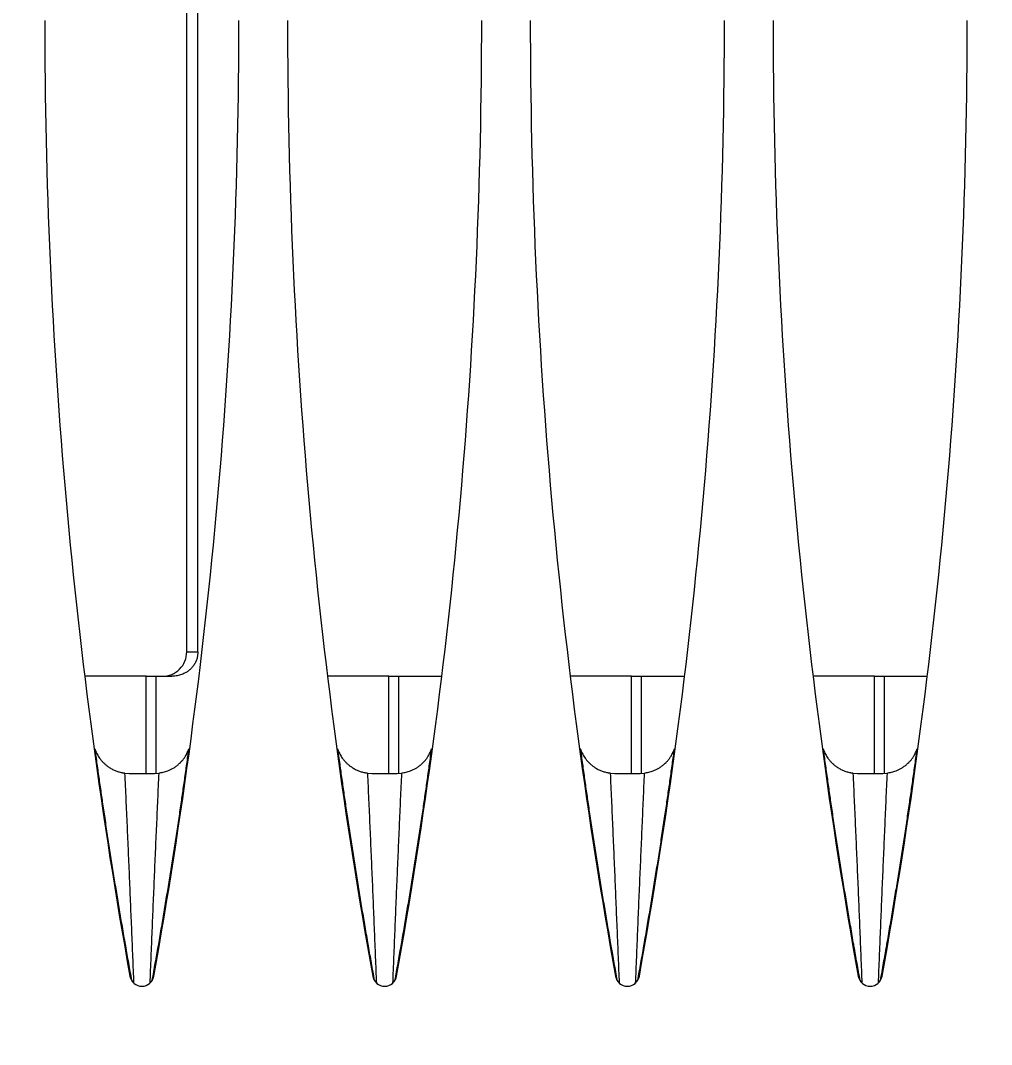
# Model space of a CAD drawing. Header units: metres. Extents: x -101133.8 to -101066.7, y -24899.3 to -24824.7.
# Drawn here: x -101102.41528 to -101102.37528, y -24841.47141 to -24841.42924 of the extents above; entities that cross this region are included whole.
import ezdxf

# ---------------------------------------------------------------- set-up
doc = ezdxf.new("R2010")
doc.units = ezdxf.units.M
doc.header["$LTSCALE"] = 0.2
doc.header["$PDSIZE"] = -5
doc.layers.add('CMT-COTATION DIVERS', color=1, linetype='Continuous')
doc.layers.add('CMT-CVC-MATERIEL', color=30, linetype='Continuous')
doc.styles.get("Standard").update_dxf_attribs({"font": 'arial.ttf'})
doc.dimstyles.get("Standard").update_dxf_attribs({"dimtxt": 0.18, "dimasz": 0.18, "dimexe": 0.18, "dimexo": 0.0625, "dimgap": 0.09, "dimtad": 0, "dimtih": 1, "dimtoh": 1, "dimdec": 4, "dimzin": 0, "dimdsep": 46, "dimtxsty": 'Standard', "dimcen": 0.09, "dimadec": 0, "dimazin": 0, "dimtfac": 1, "dimtdec": 4, "dimtofl": 0, "dimtmove": 0, "dimatfit": 3, "dimfxl": 1, "dimtolj": 1, "dimtzin": 0, "dimarcsym": 0})

# ---------------------------------------------------------------- blocks, each defined once
blk = doc.blocks.new('Cassette 600x600')
at = {"linetype": 'Continuous', "lineweight": 13}
for p, q in [((-20444.73, 182.832), (-20444.73, 185.361)), ((-20455.73, 183.702), (-20455.73, 183.736)), ((-20448.72, 183.7), (-20448.73, 183.527)), ((-20448.73, 182.832), (-20444.73, 182.832)), ((-20444.73, 182.832), (-20444.73, 182.421)), ((-20455.73, 182.274), (-20455.73, 182.308)), ((-20448.73, 182.483), (-20448.72, 182.31)), ((-20448.726, 182.421), (-20444.73, 182.421)), ((-20444.73, 182.421), (-20444.73, 181.768)), ((-20449.23, 181.246), (-20449.23, 181.28)), ((-20443.73, 181.155), (-20443.73, 180.695)), ((-20443.73, 181.155), (-20340.23, 181.155)), ((-20443.73, 180.695), (-20340.23, 180.695)), ((-20444.73, 172.832), (-20444.73, 175.361)), ((-20449.23, 174.73), (-20449.23, 174.764)), ((-20455.73, 173.702), (-20455.73, 173.736)), ((-20448.72, 173.7), (-20448.73, 173.527)), ((-20448.73, 172.832), (-20444.73, 172.832)), ((-20448.73, 172.483), (-20448.72, 172.31)), ((-20444.73, 172.832), (-20444.73, 172.421)), ((-20455.73, 172.274), (-20455.73, 172.308)), ((-20448.726, 172.421), (-20444.73, 172.421)), ((-20444.73, 172.421), (-20444.73, 170.649)), ((-20449.23, 171.246), (-20449.23, 171.28)), ((-20444.73, 162.832), (-20444.73, 165.361)), ((-20449.23, 164.73), (-20449.23, 164.764)), ((-20455.73, 163.702), (-20455.73, 163.736)), ((-20448.72, 163.7), (-20448.73, 163.527)), ((-20448.73, 162.832), (-20444.73, 162.832)), ((-20444.73, 162.832), (-20444.73, 162.421)), ((-20448.73, 162.483), (-20448.72, 162.31)), ((-20448.726, 162.421), (-20444.73, 162.421)), ((-20444.73, 162.421), (-20444.73, 160.649)), ((-20455.73, 162.274), (-20455.73, 162.308)), ((-20444.73, 152.832), (-20444.73, 155.361)), ((-20449.23, 154.73), (-20449.23, 154.764)), ((-20455.73, 153.702), (-20455.73, 153.736)), ((-20448.72, 153.7), (-20448.73, 153.527)), ((-20448.73, 152.832), (-20444.73, 152.832)), ((-20444.73, 152.832), (-20444.73, 152.421)), ((-20455.73, 152.274), (-20455.73, 152.308)), ((-20448.73, 152.483), (-20448.72, 152.31)), ((-20448.726, 152.421), (-20444.73, 152.421)), ((-20444.73, 152.421), (-20444.73, 150.649)), ((-20449.23, 151.246), (-20449.23, 151.28))]:
    blk.add_line(p, q, dxfattribs=at)
for centre, radius, start, end in [((-20417.73, -35.495), 222.5, 90, 100.18749), ((-20456.995, 183.005), 0.5, 100.1875, 259.8125), ((-20417.73, 401.505), 222.5, 259.81251, 270), ((-20417.73, -45.495), 222.5, 90, 100.18749), ((-20456.995, 173.005), 0.5, 100.1875, 259.8125), ((-20417.73, 391.505), 222.5, 259.81251, 270), ((-20417.73, -55.495), 222.5, 90, 100.18749), ((-20456.995, 163.005), 0.5, 100.1875, 259.8125), ((-20417.73, 381.505), 222.5, 259.81251, 270), ((-20417.73, -65.495), 222.5, 90, 100.18749), ((-20456.995, 153.005), 0.5, 100.1875, 259.8125), ((-20417.73, 371.505), 222.5, 259.81251, 270)]:
    blk.add_arc(centre, radius, start, end, dxfattribs=at)
blk.add_ellipse((-20443.73, 182.159), major_axis=(0, 1.004), ratio=0.996195, start_param=1.570796, end_param=3.141593, dxfattribs=at)
for points, knots in [([(-20447.719, 184.945), (-20447.929, 184.916), (-20448.138, 184.887), (-20448.347, 184.857), (-20448.556, 184.828), (-20448.764, 184.799), (-20448.975, 184.769), (-20449.185, 184.739), (-20449.396, 184.709), (-20449.602, 184.679), (-20449.808, 184.65), (-20450.008, 184.621), (-20450.229, 184.588), (-20450.451, 184.555), (-20450.694, 184.519), (-20450.931, 184.483), (-20451.168, 184.447), (-20451.399, 184.412), (-20451.632, 184.376), (-20451.865, 184.34), (-20452.099, 184.303), (-20452.333, 184.266), (-20452.567, 184.229), (-20452.8, 184.192), (-20453.034, 184.154), (-20453.267, 184.117), (-20453.5, 184.079), (-20453.734, 184.04), (-20453.968, 184.002), (-20454.204, 183.963), (-20454.434, 183.924), (-20454.664, 183.886), (-20454.888, 183.848), (-20455.133, 183.806), (-20455.378, 183.764), (-20455.644, 183.718), (-20455.833, 183.685), (-20455.977, 183.66), (-20456.077, 183.642), (-20456.188, 183.622), (-20456.3, 183.602), (-20456.424, 183.581), (-20456.544, 183.559), (-20456.664, 183.538), (-20456.782, 183.517), (-20456.9, 183.496), (-20457.018, 183.475), (-20457.136, 183.453), (-20457.255, 183.432)], [0, 0, 0, 0, 1, 1, 1, 2, 2, 2, 3, 3, 3, 4, 4, 4, 5, 5, 5, 6, 6, 6, 7, 7, 7, 8, 8, 8, 9, 9, 9, 10, 10, 10, 11, 11, 11, 12, 12, 12, 13, 13, 13, 14, 14, 14, 15, 15, 15, 16, 16, 16, 16]), ([(-20447.719, 184.945), (-20447.727, 184.942), (-20447.735, 184.939), (-20447.743, 184.936), (-20447.751, 184.934), (-20447.759, 184.931), (-20447.767, 184.928), (-20447.775, 184.925), (-20447.783, 184.921), (-20447.79, 184.918), (-20447.798, 184.916), (-20447.805, 184.913), (-20447.814, 184.909), (-20447.836, 184.9), (-20447.871, 184.884), (-20447.901, 184.869), (-20447.932, 184.854), (-20447.958, 184.84), (-20447.984, 184.824), (-20448.011, 184.808), (-20448.039, 184.791), (-20448.063, 184.775), (-20448.088, 184.759), (-20448.109, 184.744), (-20448.137, 184.722), (-20448.166, 184.7), (-20448.202, 184.67), (-20448.233, 184.642), (-20448.265, 184.614), (-20448.293, 184.586), (-20448.32, 184.557), (-20448.348, 184.528), (-20448.375, 184.497), (-20448.398, 184.468), (-20448.422, 184.439), (-20448.442, 184.412), (-20448.467, 184.375), (-20448.493, 184.338), (-20448.523, 184.29), (-20448.548, 184.244), (-20448.574, 184.197), (-20448.595, 184.153), (-20448.614, 184.109), (-20448.633, 184.064), (-20448.649, 184.02), (-20448.664, 183.971), (-20448.678, 183.922), (-20448.691, 183.868), (-20448.698, 183.833), (-20448.701, 183.82), (-20448.703, 183.81), (-20448.705, 183.799), (-20448.706, 183.789), (-20448.708, 183.777), (-20448.71, 183.766), (-20448.712, 183.755), (-20448.713, 183.744), (-20448.715, 183.733), (-20448.717, 183.722), (-20448.718, 183.711), (-20448.72, 183.7)], [0, 0, 0, 0, 1, 1, 1, 2, 2, 2, 3, 3, 3, 4, 4, 4, 5, 5, 5, 6, 6, 6, 7, 7, 7, 8, 8, 8, 9, 9, 9, 10, 10, 10, 11, 11, 11, 12, 12, 12, 13, 13, 13, 14, 14, 14, 15, 15, 15, 16, 16, 16, 17, 17, 17, 18, 18, 18, 19, 19, 19, 20, 20, 20, 20]), ([(-20457.374, 183.331), (-20457.014, 183.346), (-20456.653, 183.36), (-20456.293, 183.375), (-20455.933, 183.39), (-20455.573, 183.404), (-20455.212, 183.419), (-20454.852, 183.434), (-20454.492, 183.449), (-20454.132, 183.464), (-20453.771, 183.479), (-20453.411, 183.494), (-20453.05, 183.509), (-20452.69, 183.524), (-20452.329, 183.54), (-20451.968, 183.556), (-20451.607, 183.571), (-20451.246, 183.587), (-20450.885, 183.603), (-20450.525, 183.619), (-20450.164, 183.635), (-20449.803, 183.651), (-20449.442, 183.668), (-20449.081, 183.684), (-20448.72, 183.7)], [0, 0, 0, 0, 1, 1, 1, 2, 2, 2, 3, 3, 3, 4, 4, 4, 5, 5, 5, 6, 6, 6, 7, 7, 7, 8, 8, 8, 8]), ([(-20448.73, 183.527), (-20448.73, 183.507), (-20448.73, 183.487), (-20448.73, 183.466), (-20448.73, 183.446), (-20448.73, 183.425), (-20448.73, 183.404), (-20448.73, 183.383), (-20448.73, 183.363), (-20448.73, 183.341), (-20448.73, 183.32), (-20448.73, 183.299), (-20448.73, 183.277), (-20448.73, 183.255), (-20448.73, 183.233), (-20448.73, 183.211), (-20448.73, 183.189), (-20448.73, 183.166), (-20448.73, 183.143), (-20448.73, 183.121), (-20448.73, 183.098), (-20448.73, 183.075), (-20448.73, 183.052), (-20448.73, 183.029), (-20448.73, 183.006), (-20448.73, 182.983), (-20448.73, 182.96), (-20448.73, 182.937), (-20448.73, 182.914), (-20448.73, 182.891), (-20448.73, 182.868), (-20448.73, 182.845), (-20448.73, 182.823), (-20448.73, 182.8), (-20448.73, 182.778), (-20448.73, 182.756), (-20448.73, 182.734), (-20448.73, 182.712), (-20448.73, 182.691), (-20448.73, 182.67), (-20448.73, 182.648), (-20448.73, 182.627), (-20448.73, 182.607), (-20448.73, 182.586), (-20448.73, 182.565), (-20448.73, 182.544), (-20448.73, 182.524), (-20448.73, 182.503), (-20448.73, 182.483)], [0, 0, 0, 0, 1, 1, 1, 2, 2, 2, 3, 3, 3, 4, 4, 4, 5, 5, 5, 6, 6, 6, 7, 7, 7, 8, 8, 8, 9, 9, 9, 10, 10, 10, 11, 11, 11, 12, 12, 12, 13, 13, 13, 14, 14, 14, 15, 15, 15, 16, 16, 16, 16]), ([(-20448.72, 182.31), (-20449.081, 182.327), (-20449.442, 182.343), (-20449.803, 182.359), (-20450.164, 182.375), (-20450.525, 182.391), (-20450.885, 182.407), (-20451.246, 182.423), (-20451.607, 182.439), (-20451.968, 182.454), (-20452.329, 182.47), (-20452.69, 182.486), (-20453.05, 182.501), (-20453.411, 182.516), (-20453.771, 182.532), (-20454.132, 182.547), (-20454.492, 182.562), (-20454.852, 182.576), (-20455.212, 182.591), (-20455.573, 182.606), (-20455.933, 182.621), (-20456.293, 182.635), (-20456.653, 182.65), (-20457.014, 182.664), (-20457.374, 182.679)], [0, 0, 0, 0, 1, 1, 1, 2, 2, 2, 3, 3, 3, 4, 4, 4, 5, 5, 5, 6, 6, 6, 7, 7, 7, 8, 8, 8, 8]), ([(-20457.255, 182.578), (-20457.136, 182.557), (-20457.018, 182.536), (-20456.9, 182.515), (-20456.782, 182.493), (-20456.664, 182.473), (-20456.544, 182.451), (-20456.424, 182.43), (-20456.3, 182.408), (-20456.188, 182.388), (-20456.077, 182.368), (-20455.977, 182.351), (-20455.833, 182.325), (-20455.644, 182.292), (-20455.378, 182.246), (-20455.133, 182.204), (-20454.889, 182.163), (-20454.664, 182.125), (-20454.434, 182.086), (-20454.204, 182.048), (-20453.968, 182.008), (-20453.734, 181.97), (-20453.5, 181.931), (-20453.267, 181.894), (-20453.034, 181.856), (-20452.8, 181.818), (-20452.567, 181.781), (-20452.333, 181.744), (-20452.099, 181.707), (-20451.865, 181.67), (-20451.632, 181.634), (-20451.399, 181.598), (-20451.168, 181.563), (-20450.931, 181.527), (-20450.694, 181.491), (-20450.451, 181.455), (-20450.229, 181.422), (-20450.008, 181.39), (-20449.808, 181.361), (-20449.602, 181.331), (-20449.396, 181.301), (-20449.185, 181.271), (-20448.975, 181.241), (-20448.764, 181.212), (-20448.556, 181.182), (-20448.347, 181.153), (-20448.138, 181.124), (-20447.929, 181.094), (-20447.719, 181.065)], [0, 0, 0, 0, 1, 1, 1, 2, 2, 2, 3, 3, 3, 4, 4, 4, 5, 5, 5, 6, 6, 6, 7, 7, 7, 8, 8, 8, 9, 9, 9, 10, 10, 10, 11, 11, 11, 12, 12, 12, 13, 13, 13, 14, 14, 14, 15, 15, 15, 16, 16, 16, 16]), ([(-20448.72, 182.31), (-20448.714, 182.279), (-20448.708, 182.248), (-20448.702, 182.217), (-20448.696, 182.186), (-20448.689, 182.155), (-20448.682, 182.124), (-20448.675, 182.093), (-20448.666, 182.061), (-20448.658, 182.031), (-20448.649, 182.001), (-20448.641, 181.974), (-20448.628, 181.939), (-20448.615, 181.904), (-20448.597, 181.862), (-20448.578, 181.823), (-20448.559, 181.783), (-20448.538, 181.746), (-20448.516, 181.709), (-20448.493, 181.672), (-20448.469, 181.635), (-20448.441, 181.598), (-20448.413, 181.56), (-20448.381, 181.521), (-20448.354, 181.49), (-20448.327, 181.459), (-20448.306, 181.437), (-20448.282, 181.412), (-20448.257, 181.388), (-20448.23, 181.363), (-20448.202, 181.339), (-20448.175, 181.315), (-20448.147, 181.293), (-20448.116, 181.27), (-20448.084, 181.248), (-20448.049, 181.225), (-20448.021, 181.208), (-20447.993, 181.192), (-20447.972, 181.181), (-20447.949, 181.169), (-20447.926, 181.157), (-20447.9, 181.145), (-20447.874, 181.133), (-20447.849, 181.121), (-20447.823, 181.11), (-20447.797, 181.098), (-20447.772, 181.087), (-20447.745, 181.076), (-20447.719, 181.065)], [0, 0, 0, 0, 1, 1, 1, 2, 2, 2, 3, 3, 3, 4, 4, 4, 5, 5, 5, 6, 6, 6, 7, 7, 7, 8, 8, 8, 9, 9, 9, 10, 10, 10, 11, 11, 11, 12, 12, 12, 13, 13, 13, 14, 14, 14, 15, 15, 15, 16, 16, 16, 16]), ([(-20443.73, 180.695), (-20443.755, 180.698), (-20443.78, 180.7), (-20443.805, 180.703), (-20443.83, 180.705), (-20443.855, 180.708), (-20443.88, 180.712), (-20443.905, 180.715), (-20443.929, 180.719), (-20443.953, 180.724), (-20443.978, 180.729), (-20444.002, 180.735), (-20444.025, 180.742), (-20444.049, 180.749), (-20444.072, 180.757), (-20444.095, 180.767), (-20444.118, 180.776), (-20444.14, 180.786), (-20444.162, 180.797), (-20444.184, 180.808), (-20444.206, 180.82), (-20444.226, 180.833), (-20444.247, 180.846), (-20444.267, 180.859), (-20444.287, 180.873), (-20444.307, 180.887), (-20444.327, 180.902), (-20444.345, 180.918), (-20444.364, 180.933), (-20444.382, 180.949), (-20444.399, 180.966), (-20444.417, 180.982), (-20444.433, 180.999), (-20444.449, 181.016), (-20444.465, 181.033), (-20444.479, 181.05), (-20444.494, 181.069), (-20444.509, 181.088), (-20444.524, 181.108), (-20444.538, 181.129), (-20444.552, 181.149), (-20444.565, 181.169), (-20444.577, 181.19), (-20444.589, 181.211), (-20444.601, 181.233), (-20444.611, 181.252), (-20444.621, 181.272), (-20444.629, 181.289), (-20444.64, 181.315), (-20444.651, 181.342), (-20444.665, 181.378), (-20444.676, 181.411), (-20444.686, 181.444), (-20444.694, 181.475), (-20444.701, 181.505), (-20444.708, 181.535), (-20444.714, 181.565), (-20444.718, 181.597), (-20444.723, 181.629), (-20444.726, 181.663), (-20444.727, 181.685), (-20444.728, 181.693), (-20444.728, 181.699), (-20444.728, 181.706), (-20444.728, 181.713), (-20444.729, 181.72), (-20444.729, 181.727), (-20444.729, 181.734), (-20444.729, 181.741), (-20444.729, 181.747), (-20444.73, 181.754), (-20444.73, 181.761), (-20444.73, 181.768)], [0, 0, 0, 0, 1, 1, 1, 2, 2, 2, 3, 3, 3, 4, 4, 4, 5, 5, 5, 6, 6, 6, 7, 7, 7, 8, 8, 8, 9, 9, 9, 10, 10, 10, 11, 11, 11, 12, 12, 12, 13, 13, 13, 14, 14, 14, 15, 15, 15, 16, 16, 16, 17, 17, 17, 18, 18, 18, 19, 19, 19, 20, 20, 20, 21, 21, 21, 22, 22, 22, 23, 23, 23, 24, 24, 24, 24]), ([(-20447.719, 174.945), (-20447.929, 174.916), (-20448.138, 174.887), (-20448.347, 174.857), (-20448.556, 174.828), (-20448.764, 174.799), (-20448.975, 174.769), (-20449.185, 174.739), (-20449.396, 174.709), (-20449.602, 174.679), (-20449.808, 174.65), (-20450.008, 174.621), (-20450.229, 174.588), (-20450.451, 174.555), (-20450.694, 174.519), (-20450.931, 174.483), (-20451.168, 174.447), (-20451.399, 174.412), (-20451.632, 174.376), (-20451.865, 174.34), (-20452.099, 174.303), (-20452.333, 174.266), (-20452.567, 174.229), (-20452.8, 174.192), (-20453.034, 174.154), (-20453.267, 174.117), (-20453.5, 174.079), (-20453.734, 174.04), (-20453.968, 174.002), (-20454.204, 173.963), (-20454.434, 173.924), (-20454.664, 173.886), (-20454.888, 173.848), (-20455.133, 173.806), (-20455.378, 173.764), (-20455.644, 173.718), (-20455.833, 173.685), (-20455.977, 173.66), (-20456.077, 173.642), (-20456.188, 173.622), (-20456.3, 173.602), (-20456.424, 173.581), (-20456.544, 173.559), (-20456.664, 173.538), (-20456.782, 173.517), (-20456.9, 173.496), (-20457.018, 173.475), (-20457.136, 173.453), (-20457.255, 173.432)], [0, 0, 0, 0, 1, 1, 1, 2, 2, 2, 3, 3, 3, 4, 4, 4, 5, 5, 5, 6, 6, 6, 7, 7, 7, 8, 8, 8, 9, 9, 9, 10, 10, 10, 11, 11, 11, 12, 12, 12, 13, 13, 13, 14, 14, 14, 15, 15, 15, 16, 16, 16, 16]), ([(-20447.719, 174.945), (-20447.727, 174.942), (-20447.735, 174.939), (-20447.743, 174.936), (-20447.751, 174.934), (-20447.759, 174.931), (-20447.767, 174.928), (-20447.775, 174.925), (-20447.783, 174.921), (-20447.79, 174.918), (-20447.798, 174.916), (-20447.805, 174.913), (-20447.814, 174.909), (-20447.836, 174.9), (-20447.871, 174.884), (-20447.901, 174.869), (-20447.932, 174.854), (-20447.958, 174.84), (-20447.984, 174.824), (-20448.011, 174.808), (-20448.039, 174.791), (-20448.063, 174.775), (-20448.088, 174.759), (-20448.109, 174.744), (-20448.137, 174.722), (-20448.166, 174.7), (-20448.202, 174.67), (-20448.233, 174.642), (-20448.265, 174.614), (-20448.293, 174.586), (-20448.32, 174.557), (-20448.348, 174.528), (-20448.375, 174.497), (-20448.398, 174.468), (-20448.422, 174.439), (-20448.442, 174.412), (-20448.467, 174.375), (-20448.493, 174.338), (-20448.523, 174.29), (-20448.548, 174.244), (-20448.574, 174.197), (-20448.595, 174.153), (-20448.614, 174.109), (-20448.633, 174.064), (-20448.649, 174.02), (-20448.664, 173.971), (-20448.678, 173.922), (-20448.691, 173.868), (-20448.698, 173.833), (-20448.701, 173.82), (-20448.703, 173.81), (-20448.705, 173.799), (-20448.706, 173.789), (-20448.708, 173.777), (-20448.71, 173.766), (-20448.712, 173.755), (-20448.713, 173.744), (-20448.715, 173.733), (-20448.717, 173.722), (-20448.718, 173.711), (-20448.72, 173.7)], [0, 0, 0, 0, 1, 1, 1, 2, 2, 2, 3, 3, 3, 4, 4, 4, 5, 5, 5, 6, 6, 6, 7, 7, 7, 8, 8, 8, 9, 9, 9, 10, 10, 10, 11, 11, 11, 12, 12, 12, 13, 13, 13, 14, 14, 14, 15, 15, 15, 16, 16, 16, 17, 17, 17, 18, 18, 18, 19, 19, 19, 20, 20, 20, 20]), ([(-20457.374, 173.331), (-20457.014, 173.346), (-20456.653, 173.36), (-20456.293, 173.375), (-20455.933, 173.39), (-20455.573, 173.404), (-20455.212, 173.419), (-20454.852, 173.434), (-20454.492, 173.449), (-20454.132, 173.464), (-20453.771, 173.479), (-20453.411, 173.494), (-20453.05, 173.509), (-20452.69, 173.524), (-20452.329, 173.54), (-20451.968, 173.556), (-20451.607, 173.571), (-20451.246, 173.587), (-20450.885, 173.603), (-20450.525, 173.619), (-20450.164, 173.635), (-20449.803, 173.651), (-20449.442, 173.668), (-20449.081, 173.684), (-20448.72, 173.7)], [0, 0, 0, 0, 1, 1, 1, 2, 2, 2, 3, 3, 3, 4, 4, 4, 5, 5, 5, 6, 6, 6, 7, 7, 7, 8, 8, 8, 8]), ([(-20448.73, 173.527), (-20448.73, 173.507), (-20448.73, 173.487), (-20448.73, 173.466), (-20448.73, 173.446), (-20448.73, 173.425), (-20448.73, 173.404), (-20448.73, 173.383), (-20448.73, 173.363), (-20448.73, 173.341), (-20448.73, 173.32), (-20448.73, 173.299), (-20448.73, 173.277), (-20448.73, 173.255), (-20448.73, 173.233), (-20448.73, 173.211), (-20448.73, 173.189), (-20448.73, 173.166), (-20448.73, 173.143), (-20448.73, 173.121), (-20448.73, 173.098), (-20448.73, 173.075), (-20448.73, 173.052), (-20448.73, 173.029), (-20448.73, 173.006), (-20448.73, 172.983), (-20448.73, 172.96), (-20448.73, 172.937), (-20448.73, 172.914), (-20448.73, 172.891), (-20448.73, 172.868), (-20448.73, 172.845), (-20448.73, 172.823), (-20448.73, 172.8), (-20448.73, 172.778), (-20448.73, 172.756), (-20448.73, 172.734), (-20448.73, 172.712), (-20448.73, 172.691), (-20448.73, 172.67), (-20448.73, 172.648), (-20448.73, 172.627), (-20448.73, 172.607), (-20448.73, 172.586), (-20448.73, 172.565), (-20448.73, 172.544), (-20448.73, 172.524), (-20448.73, 172.503), (-20448.73, 172.483)], [0, 0, 0, 0, 1, 1, 1, 2, 2, 2, 3, 3, 3, 4, 4, 4, 5, 5, 5, 6, 6, 6, 7, 7, 7, 8, 8, 8, 9, 9, 9, 10, 10, 10, 11, 11, 11, 12, 12, 12, 13, 13, 13, 14, 14, 14, 15, 15, 15, 16, 16, 16, 16]), ([(-20448.72, 172.31), (-20449.081, 172.327), (-20449.442, 172.343), (-20449.803, 172.359), (-20450.164, 172.375), (-20450.525, 172.391), (-20450.885, 172.407), (-20451.246, 172.423), (-20451.607, 172.439), (-20451.968, 172.454), (-20452.329, 172.47), (-20452.69, 172.486), (-20453.05, 172.501), (-20453.411, 172.516), (-20453.771, 172.532), (-20454.132, 172.547), (-20454.492, 172.562), (-20454.852, 172.576), (-20455.212, 172.591), (-20455.573, 172.606), (-20455.933, 172.621), (-20456.293, 172.635), (-20456.653, 172.65), (-20457.014, 172.664), (-20457.374, 172.679)], [0, 0, 0, 0, 1, 1, 1, 2, 2, 2, 3, 3, 3, 4, 4, 4, 5, 5, 5, 6, 6, 6, 7, 7, 7, 8, 8, 8, 8]), ([(-20457.255, 172.578), (-20457.136, 172.557), (-20457.018, 172.536), (-20456.9, 172.515), (-20456.782, 172.493), (-20456.664, 172.473), (-20456.544, 172.451), (-20456.424, 172.43), (-20456.3, 172.408), (-20456.188, 172.388), (-20456.077, 172.368), (-20455.977, 172.351), (-20455.833, 172.325), (-20455.644, 172.292), (-20455.378, 172.246), (-20455.133, 172.204), (-20454.889, 172.163), (-20454.664, 172.125), (-20454.434, 172.086), (-20454.204, 172.048), (-20453.968, 172.008), (-20453.734, 171.97), (-20453.5, 171.931), (-20453.267, 171.894), (-20453.034, 171.856), (-20452.8, 171.818), (-20452.567, 171.781), (-20452.333, 171.744), (-20452.099, 171.707), (-20451.865, 171.67), (-20451.632, 171.634), (-20451.399, 171.598), (-20451.168, 171.563), (-20450.931, 171.527), (-20450.694, 171.491), (-20450.451, 171.455), (-20450.229, 171.422), (-20450.008, 171.39), (-20449.808, 171.361), (-20449.602, 171.331), (-20449.396, 171.301), (-20449.185, 171.271), (-20448.975, 171.241), (-20448.764, 171.212), (-20448.556, 171.182), (-20448.347, 171.153), (-20448.138, 171.124), (-20447.929, 171.094), (-20447.719, 171.065)], [0, 0, 0, 0, 1, 1, 1, 2, 2, 2, 3, 3, 3, 4, 4, 4, 5, 5, 5, 6, 6, 6, 7, 7, 7, 8, 8, 8, 9, 9, 9, 10, 10, 10, 11, 11, 11, 12, 12, 12, 13, 13, 13, 14, 14, 14, 15, 15, 15, 16, 16, 16, 16]), ([(-20448.72, 172.31), (-20448.714, 172.279), (-20448.708, 172.248), (-20448.702, 172.217), (-20448.696, 172.186), (-20448.689, 172.155), (-20448.682, 172.124), (-20448.675, 172.092), (-20448.666, 172.061), (-20448.658, 172.031), (-20448.649, 172.001), (-20448.641, 171.974), (-20448.628, 171.939), (-20448.615, 171.904), (-20448.597, 171.862), (-20448.578, 171.823), (-20448.559, 171.783), (-20448.538, 171.746), (-20448.516, 171.709), (-20448.493, 171.672), (-20448.469, 171.635), (-20448.441, 171.598), (-20448.413, 171.56), (-20448.381, 171.521), (-20448.354, 171.49), (-20448.327, 171.459), (-20448.306, 171.437), (-20448.282, 171.412), (-20448.257, 171.388), (-20448.23, 171.363), (-20448.202, 171.339), (-20448.175, 171.315), (-20448.147, 171.293), (-20448.116, 171.27), (-20448.084, 171.248), (-20448.049, 171.225), (-20448.021, 171.208), (-20447.993, 171.192), (-20447.972, 171.181), (-20447.949, 171.169), (-20447.926, 171.157), (-20447.9, 171.145), (-20447.874, 171.133), (-20447.849, 171.121), (-20447.823, 171.11), (-20447.797, 171.098), (-20447.772, 171.087), (-20447.745, 171.076), (-20447.719, 171.065)], [0, 0, 0, 0, 1, 1, 1, 2, 2, 2, 3, 3, 3, 4, 4, 4, 5, 5, 5, 6, 6, 6, 7, 7, 7, 8, 8, 8, 9, 9, 9, 10, 10, 10, 11, 11, 11, 12, 12, 12, 13, 13, 13, 14, 14, 14, 15, 15, 15, 16, 16, 16, 16]), ([(-20447.719, 164.945), (-20447.929, 164.916), (-20448.138, 164.887), (-20448.347, 164.857), (-20448.556, 164.828), (-20448.764, 164.799), (-20448.975, 164.769), (-20449.185, 164.739), (-20449.396, 164.709), (-20449.602, 164.679), (-20449.808, 164.65), (-20450.008, 164.621), (-20450.229, 164.588), (-20450.451, 164.555), (-20450.694, 164.519), (-20450.931, 164.483), (-20451.168, 164.447), (-20451.399, 164.412), (-20451.632, 164.376), (-20451.865, 164.34), (-20452.099, 164.303), (-20452.333, 164.266), (-20452.567, 164.229), (-20452.8, 164.192), (-20453.034, 164.154), (-20453.267, 164.117), (-20453.5, 164.079), (-20453.734, 164.04), (-20453.968, 164.002), (-20454.204, 163.963), (-20454.434, 163.924), (-20454.664, 163.886), (-20454.888, 163.848), (-20455.133, 163.806), (-20455.378, 163.764), (-20455.644, 163.718), (-20455.833, 163.685), (-20455.977, 163.66), (-20456.077, 163.642), (-20456.188, 163.622), (-20456.3, 163.602), (-20456.424, 163.581), (-20456.544, 163.559), (-20456.664, 163.538), (-20456.782, 163.517), (-20456.9, 163.496), (-20457.018, 163.475), (-20457.136, 163.453), (-20457.255, 163.432)], [0, 0, 0, 0, 1, 1, 1, 2, 2, 2, 3, 3, 3, 4, 4, 4, 5, 5, 5, 6, 6, 6, 7, 7, 7, 8, 8, 8, 9, 9, 9, 10, 10, 10, 11, 11, 11, 12, 12, 12, 13, 13, 13, 14, 14, 14, 15, 15, 15, 16, 16, 16, 16]), ([(-20447.719, 164.945), (-20447.727, 164.942), (-20447.735, 164.939), (-20447.743, 164.936), (-20447.751, 164.934), (-20447.759, 164.931), (-20447.767, 164.928), (-20447.775, 164.925), (-20447.783, 164.921), (-20447.79, 164.918), (-20447.798, 164.916), (-20447.805, 164.913), (-20447.814, 164.909), (-20447.836, 164.9), (-20447.871, 164.884), (-20447.901, 164.869), (-20447.932, 164.854), (-20447.958, 164.84), (-20447.984, 164.824), (-20448.011, 164.808), (-20448.039, 164.791), (-20448.063, 164.775), (-20448.088, 164.759), (-20448.109, 164.744), (-20448.137, 164.722), (-20448.166, 164.7), (-20448.202, 164.67), (-20448.233, 164.642), (-20448.265, 164.614), (-20448.293, 164.586), (-20448.32, 164.557), (-20448.348, 164.528), (-20448.375, 164.497), (-20448.398, 164.468), (-20448.422, 164.439), (-20448.442, 164.412), (-20448.467, 164.375), (-20448.493, 164.338), (-20448.523, 164.29), (-20448.548, 164.244), (-20448.574, 164.197), (-20448.595, 164.153), (-20448.614, 164.109), (-20448.633, 164.064), (-20448.649, 164.02), (-20448.664, 163.971), (-20448.678, 163.922), (-20448.691, 163.868), (-20448.698, 163.833), (-20448.701, 163.82), (-20448.703, 163.81), (-20448.705, 163.799), (-20448.706, 163.789), (-20448.708, 163.777), (-20448.71, 163.766), (-20448.712, 163.755), (-20448.713, 163.744), (-20448.715, 163.733), (-20448.717, 163.722), (-20448.718, 163.711), (-20448.72, 163.7)], [0, 0, 0, 0, 1, 1, 1, 2, 2, 2, 3, 3, 3, 4, 4, 4, 5, 5, 5, 6, 6, 6, 7, 7, 7, 8, 8, 8, 9, 9, 9, 10, 10, 10, 11, 11, 11, 12, 12, 12, 13, 13, 13, 14, 14, 14, 15, 15, 15, 16, 16, 16, 17, 17, 17, 18, 18, 18, 19, 19, 19, 20, 20, 20, 20]), ([(-20457.374, 163.331), (-20457.014, 163.346), (-20456.653, 163.36), (-20456.293, 163.375), (-20455.933, 163.39), (-20455.573, 163.404), (-20455.212, 163.419), (-20454.852, 163.434), (-20454.492, 163.449), (-20454.132, 163.464), (-20453.771, 163.479), (-20453.411, 163.494), (-20453.05, 163.509), (-20452.69, 163.524), (-20452.329, 163.54), (-20451.968, 163.556), (-20451.607, 163.571), (-20451.246, 163.587), (-20450.885, 163.603), (-20450.525, 163.619), (-20450.164, 163.635), (-20449.803, 163.651), (-20449.442, 163.668), (-20449.081, 163.684), (-20448.72, 163.7)], [0, 0, 0, 0, 1, 1, 1, 2, 2, 2, 3, 3, 3, 4, 4, 4, 5, 5, 5, 6, 6, 6, 7, 7, 7, 8, 8, 8, 8]), ([(-20448.73, 163.527), (-20448.73, 163.507), (-20448.73, 163.487), (-20448.73, 163.466), (-20448.73, 163.446), (-20448.73, 163.425), (-20448.73, 163.404), (-20448.73, 163.383), (-20448.73, 163.363), (-20448.73, 163.341), (-20448.73, 163.32), (-20448.73, 163.299), (-20448.73, 163.277), (-20448.73, 163.255), (-20448.73, 163.233), (-20448.73, 163.211), (-20448.73, 163.189), (-20448.73, 163.166), (-20448.73, 163.143), (-20448.73, 163.121), (-20448.73, 163.098), (-20448.73, 163.075), (-20448.73, 163.052), (-20448.73, 163.029), (-20448.73, 163.006), (-20448.73, 162.983), (-20448.73, 162.96), (-20448.73, 162.937), (-20448.73, 162.914), (-20448.73, 162.891), (-20448.73, 162.868), (-20448.73, 162.845), (-20448.73, 162.823), (-20448.73, 162.8), (-20448.73, 162.778), (-20448.73, 162.756), (-20448.73, 162.734), (-20448.73, 162.712), (-20448.73, 162.691), (-20448.73, 162.67), (-20448.73, 162.648), (-20448.73, 162.627), (-20448.73, 162.607), (-20448.73, 162.586), (-20448.73, 162.565), (-20448.73, 162.544), (-20448.73, 162.524), (-20448.73, 162.503), (-20448.73, 162.483)], [0, 0, 0, 0, 1, 1, 1, 2, 2, 2, 3, 3, 3, 4, 4, 4, 5, 5, 5, 6, 6, 6, 7, 7, 7, 8, 8, 8, 9, 9, 9, 10, 10, 10, 11, 11, 11, 12, 12, 12, 13, 13, 13, 14, 14, 14, 15, 15, 15, 16, 16, 16, 16]), ([(-20448.72, 162.31), (-20449.081, 162.327), (-20449.442, 162.343), (-20449.803, 162.359), (-20450.164, 162.375), (-20450.525, 162.391), (-20450.885, 162.407), (-20451.246, 162.423), (-20451.607, 162.439), (-20451.968, 162.454), (-20452.329, 162.47), (-20452.69, 162.486), (-20453.05, 162.501), (-20453.411, 162.516), (-20453.771, 162.532), (-20454.132, 162.547), (-20454.492, 162.562), (-20454.852, 162.577), (-20455.212, 162.591), (-20455.573, 162.606), (-20455.933, 162.621), (-20456.293, 162.635), (-20456.653, 162.65), (-20457.014, 162.664), (-20457.374, 162.679)], [0, 0, 0, 0, 1, 1, 1, 2, 2, 2, 3, 3, 3, 4, 4, 4, 5, 5, 5, 6, 6, 6, 7, 7, 7, 8, 8, 8, 8]), ([(-20457.255, 162.578), (-20457.136, 162.557), (-20457.018, 162.536), (-20456.9, 162.515), (-20456.782, 162.493), (-20456.664, 162.473), (-20456.544, 162.451), (-20456.424, 162.43), (-20456.3, 162.408), (-20456.188, 162.388), (-20456.077, 162.368), (-20455.977, 162.351), (-20455.833, 162.325), (-20455.644, 162.292), (-20455.378, 162.246), (-20455.133, 162.204), (-20454.889, 162.163), (-20454.664, 162.125), (-20454.434, 162.086), (-20454.204, 162.048), (-20453.968, 162.008), (-20453.734, 161.97), (-20453.5, 161.931), (-20453.267, 161.894), (-20453.034, 161.856), (-20452.8, 161.818), (-20452.567, 161.781), (-20452.333, 161.744), (-20452.099, 161.707), (-20451.865, 161.67), (-20451.632, 161.634), (-20451.399, 161.598), (-20451.168, 161.563), (-20450.931, 161.527), (-20450.694, 161.491), (-20450.451, 161.455), (-20450.229, 161.422), (-20450.008, 161.39), (-20449.808, 161.361), (-20449.602, 161.331), (-20449.396, 161.301), (-20449.185, 161.271), (-20448.975, 161.241), (-20448.764, 161.212), (-20448.556, 161.182), (-20448.347, 161.153), (-20448.138, 161.124), (-20447.929, 161.094), (-20447.719, 161.065)], [0, 0, 0, 0, 1, 1, 1, 2, 2, 2, 3, 3, 3, 4, 4, 4, 5, 5, 5, 6, 6, 6, 7, 7, 7, 8, 8, 8, 9, 9, 9, 10, 10, 10, 11, 11, 11, 12, 12, 12, 13, 13, 13, 14, 14, 14, 15, 15, 15, 16, 16, 16, 16]), ([(-20448.72, 162.31), (-20448.714, 162.279), (-20448.708, 162.248), (-20448.702, 162.217), (-20448.696, 162.186), (-20448.689, 162.155), (-20448.682, 162.124), (-20448.675, 162.093), (-20448.666, 162.061), (-20448.658, 162.031), (-20448.649, 162.001), (-20448.641, 161.974), (-20448.628, 161.939), (-20448.615, 161.904), (-20448.597, 161.862), (-20448.578, 161.823), (-20448.559, 161.783), (-20448.538, 161.746), (-20448.516, 161.709), (-20448.493, 161.672), (-20448.469, 161.635), (-20448.441, 161.598), (-20448.413, 161.56), (-20448.381, 161.521), (-20448.354, 161.49), (-20448.327, 161.459), (-20448.306, 161.437), (-20448.282, 161.412), (-20448.257, 161.388), (-20448.23, 161.363), (-20448.202, 161.339), (-20448.175, 161.315), (-20448.147, 161.293), (-20448.116, 161.27), (-20448.084, 161.248), (-20448.049, 161.225), (-20448.021, 161.208), (-20447.993, 161.192), (-20447.972, 161.181), (-20447.949, 161.169), (-20447.926, 161.157), (-20447.9, 161.145), (-20447.874, 161.133), (-20447.849, 161.121), (-20447.823, 161.11), (-20447.797, 161.098), (-20447.772, 161.087), (-20447.745, 161.076), (-20447.719, 161.065)], [0, 0, 0, 0, 1, 1, 1, 2, 2, 2, 3, 3, 3, 4, 4, 4, 5, 5, 5, 6, 6, 6, 7, 7, 7, 8, 8, 8, 9, 9, 9, 10, 10, 10, 11, 11, 11, 12, 12, 12, 13, 13, 13, 14, 14, 14, 15, 15, 15, 16, 16, 16, 16]), ([(-20447.719, 154.945), (-20447.929, 154.916), (-20448.138, 154.887), (-20448.347, 154.857), (-20448.556, 154.828), (-20448.764, 154.799), (-20448.975, 154.769), (-20449.185, 154.739), (-20449.396, 154.709), (-20449.602, 154.679), (-20449.808, 154.65), (-20450.008, 154.621), (-20450.229, 154.588), (-20450.451, 154.555), (-20450.694, 154.519), (-20450.931, 154.483), (-20451.168, 154.447), (-20451.399, 154.412), (-20451.632, 154.376), (-20451.865, 154.34), (-20452.099, 154.303), (-20452.333, 154.266), (-20452.567, 154.229), (-20452.8, 154.192), (-20453.034, 154.154), (-20453.267, 154.117), (-20453.5, 154.079), (-20453.734, 154.04), (-20453.968, 154.002), (-20454.204, 153.963), (-20454.434, 153.924), (-20454.664, 153.886), (-20454.888, 153.848), (-20455.133, 153.806), (-20455.378, 153.764), (-20455.644, 153.718), (-20455.833, 153.685), (-20455.977, 153.66), (-20456.077, 153.642), (-20456.188, 153.622), (-20456.3, 153.602), (-20456.424, 153.581), (-20456.544, 153.559), (-20456.664, 153.538), (-20456.782, 153.517), (-20456.9, 153.496), (-20457.018, 153.475), (-20457.136, 153.453), (-20457.255, 153.432)], [0, 0, 0, 0, 1, 1, 1, 2, 2, 2, 3, 3, 3, 4, 4, 4, 5, 5, 5, 6, 6, 6, 7, 7, 7, 8, 8, 8, 9, 9, 9, 10, 10, 10, 11, 11, 11, 12, 12, 12, 13, 13, 13, 14, 14, 14, 15, 15, 15, 16, 16, 16, 16]), ([(-20447.719, 154.945), (-20447.727, 154.942), (-20447.735, 154.939), (-20447.743, 154.936), (-20447.751, 154.934), (-20447.759, 154.931), (-20447.767, 154.928), (-20447.775, 154.925), (-20447.783, 154.921), (-20447.79, 154.918), (-20447.798, 154.916), (-20447.805, 154.913), (-20447.814, 154.909), (-20447.836, 154.9), (-20447.871, 154.884), (-20447.901, 154.869), (-20447.932, 154.854), (-20447.958, 154.84), (-20447.984, 154.824), (-20448.011, 154.808), (-20448.039, 154.791), (-20448.063, 154.775), (-20448.088, 154.759), (-20448.109, 154.744), (-20448.137, 154.722), (-20448.166, 154.7), (-20448.202, 154.67), (-20448.233, 154.642), (-20448.265, 154.614), (-20448.293, 154.586), (-20448.32, 154.557), (-20448.348, 154.528), (-20448.375, 154.497), (-20448.398, 154.468), (-20448.422, 154.439), (-20448.442, 154.412), (-20448.467, 154.375), (-20448.493, 154.338), (-20448.523, 154.29), (-20448.548, 154.244), (-20448.574, 154.197), (-20448.595, 154.153), (-20448.614, 154.109), (-20448.633, 154.064), (-20448.649, 154.02), (-20448.664, 153.971), (-20448.678, 153.922), (-20448.691, 153.868), (-20448.698, 153.833), (-20448.701, 153.82), (-20448.703, 153.81), (-20448.705, 153.799), (-20448.706, 153.789), (-20448.708, 153.777), (-20448.71, 153.766), (-20448.712, 153.755), (-20448.713, 153.744), (-20448.715, 153.733), (-20448.717, 153.722), (-20448.718, 153.711), (-20448.72, 153.7)], [0, 0, 0, 0, 1, 1, 1, 2, 2, 2, 3, 3, 3, 4, 4, 4, 5, 5, 5, 6, 6, 6, 7, 7, 7, 8, 8, 8, 9, 9, 9, 10, 10, 10, 11, 11, 11, 12, 12, 12, 13, 13, 13, 14, 14, 14, 15, 15, 15, 16, 16, 16, 17, 17, 17, 18, 18, 18, 19, 19, 19, 20, 20, 20, 20]), ([(-20457.374, 153.331), (-20457.014, 153.346), (-20456.653, 153.36), (-20456.293, 153.375), (-20455.933, 153.39), (-20455.573, 153.404), (-20455.212, 153.419), (-20454.852, 153.434), (-20454.492, 153.449), (-20454.132, 153.464), (-20453.771, 153.479), (-20453.411, 153.494), (-20453.05, 153.509), (-20452.69, 153.524), (-20452.329, 153.54), (-20451.968, 153.556), (-20451.607, 153.571), (-20451.246, 153.587), (-20450.885, 153.603), (-20450.525, 153.619), (-20450.164, 153.635), (-20449.803, 153.651), (-20449.442, 153.668), (-20449.081, 153.684), (-20448.72, 153.7)], [0, 0, 0, 0, 1, 1, 1, 2, 2, 2, 3, 3, 3, 4, 4, 4, 5, 5, 5, 6, 6, 6, 7, 7, 7, 8, 8, 8, 8]), ([(-20448.73, 153.527), (-20448.73, 153.507), (-20448.73, 153.487), (-20448.73, 153.466), (-20448.73, 153.446), (-20448.73, 153.425), (-20448.73, 153.404), (-20448.73, 153.383), (-20448.73, 153.363), (-20448.73, 153.341), (-20448.73, 153.32), (-20448.73, 153.299), (-20448.73, 153.277), (-20448.73, 153.255), (-20448.73, 153.233), (-20448.73, 153.211), (-20448.73, 153.189), (-20448.73, 153.166), (-20448.73, 153.143), (-20448.73, 153.121), (-20448.73, 153.098), (-20448.73, 153.075), (-20448.73, 153.052), (-20448.73, 153.029), (-20448.73, 153.006), (-20448.73, 152.983), (-20448.73, 152.96), (-20448.73, 152.937), (-20448.73, 152.914), (-20448.73, 152.891), (-20448.73, 152.868), (-20448.73, 152.845), (-20448.73, 152.823), (-20448.73, 152.8), (-20448.73, 152.778), (-20448.73, 152.756), (-20448.73, 152.734), (-20448.73, 152.712), (-20448.73, 152.691), (-20448.73, 152.67), (-20448.73, 152.648), (-20448.73, 152.627), (-20448.73, 152.607), (-20448.73, 152.586), (-20448.73, 152.565), (-20448.73, 152.544), (-20448.73, 152.524), (-20448.73, 152.503), (-20448.73, 152.483)], [0, 0, 0, 0, 1, 1, 1, 2, 2, 2, 3, 3, 3, 4, 4, 4, 5, 5, 5, 6, 6, 6, 7, 7, 7, 8, 8, 8, 9, 9, 9, 10, 10, 10, 11, 11, 11, 12, 12, 12, 13, 13, 13, 14, 14, 14, 15, 15, 15, 16, 16, 16, 16]), ([(-20448.72, 152.31), (-20449.081, 152.327), (-20449.442, 152.343), (-20449.803, 152.359), (-20450.164, 152.375), (-20450.525, 152.391), (-20450.885, 152.407), (-20451.246, 152.423), (-20451.607, 152.439), (-20451.968, 152.454), (-20452.329, 152.47), (-20452.69, 152.486), (-20453.05, 152.501), (-20453.411, 152.516), (-20453.771, 152.532), (-20454.132, 152.547), (-20454.492, 152.562), (-20454.852, 152.576), (-20455.212, 152.591), (-20455.573, 152.606), (-20455.933, 152.621), (-20456.293, 152.635), (-20456.653, 152.65), (-20457.014, 152.664), (-20457.374, 152.679)], [0, 0, 0, 0, 1, 1, 1, 2, 2, 2, 3, 3, 3, 4, 4, 4, 5, 5, 5, 6, 6, 6, 7, 7, 7, 8, 8, 8, 8]), ([(-20457.255, 152.578), (-20457.136, 152.557), (-20457.018, 152.536), (-20456.9, 152.515), (-20456.782, 152.493), (-20456.664, 152.473), (-20456.544, 152.451), (-20456.424, 152.43), (-20456.3, 152.408), (-20456.188, 152.388), (-20456.077, 152.368), (-20455.977, 152.351), (-20455.833, 152.325), (-20455.644, 152.292), (-20455.378, 152.246), (-20455.133, 152.204), (-20454.889, 152.163), (-20454.664, 152.125), (-20454.434, 152.086), (-20454.204, 152.048), (-20453.968, 152.008), (-20453.734, 151.97), (-20453.5, 151.931), (-20453.267, 151.894), (-20453.034, 151.856), (-20452.8, 151.818), (-20452.567, 151.781), (-20452.333, 151.744), (-20452.099, 151.707), (-20451.865, 151.67), (-20451.632, 151.634), (-20451.399, 151.598), (-20451.168, 151.563), (-20450.931, 151.527), (-20450.694, 151.491), (-20450.451, 151.455), (-20450.229, 151.422), (-20450.008, 151.39), (-20449.808, 151.361), (-20449.602, 151.331), (-20449.396, 151.301), (-20449.185, 151.271), (-20448.975, 151.241), (-20448.764, 151.212), (-20448.556, 151.182), (-20448.347, 151.153), (-20448.138, 151.124), (-20447.929, 151.094), (-20447.719, 151.065)], [0, 0, 0, 0, 1, 1, 1, 2, 2, 2, 3, 3, 3, 4, 4, 4, 5, 5, 5, 6, 6, 6, 7, 7, 7, 8, 8, 8, 9, 9, 9, 10, 10, 10, 11, 11, 11, 12, 12, 12, 13, 13, 13, 14, 14, 14, 15, 15, 15, 16, 16, 16, 16]), ([(-20448.72, 152.31), (-20448.714, 152.279), (-20448.708, 152.248), (-20448.702, 152.217), (-20448.696, 152.186), (-20448.689, 152.155), (-20448.682, 152.124), (-20448.675, 152.093), (-20448.666, 152.061), (-20448.658, 152.031), (-20448.649, 152.001), (-20448.641, 151.974), (-20448.628, 151.939), (-20448.615, 151.904), (-20448.597, 151.862), (-20448.578, 151.823), (-20448.559, 151.783), (-20448.538, 151.746), (-20448.516, 151.709), (-20448.493, 151.672), (-20448.469, 151.635), (-20448.441, 151.598), (-20448.413, 151.56), (-20448.381, 151.521), (-20448.354, 151.49), (-20448.327, 151.459), (-20448.306, 151.437), (-20448.282, 151.412), (-20448.257, 151.388), (-20448.23, 151.363), (-20448.202, 151.339), (-20448.175, 151.315), (-20448.147, 151.293), (-20448.116, 151.27), (-20448.084, 151.248), (-20448.049, 151.225), (-20448.021, 151.208), (-20447.993, 151.192), (-20447.972, 151.181), (-20447.949, 151.169), (-20447.926, 151.157), (-20447.9, 151.145), (-20447.874, 151.133), (-20447.849, 151.121), (-20447.823, 151.11), (-20447.797, 151.098), (-20447.772, 151.087), (-20447.745, 151.076), (-20447.719, 151.065)], [0, 0, 0, 0, 1, 1, 1, 2, 2, 2, 3, 3, 3, 4, 4, 4, 5, 5, 5, 6, 6, 6, 7, 7, 7, 8, 8, 8, 9, 9, 9, 10, 10, 10, 11, 11, 11, 12, 12, 12, 13, 13, 13, 14, 14, 14, 15, 15, 15, 16, 16, 16, 16])]:
    blk.add_open_spline(points, degree=3, knots=knots, dxfattribs=at)
blk = doc.blocks.new('COT-45')
at = {"color": 0}
for p, q in [((0, -1), (0, 1)), ((-1, 0), (1, 0))]:
    blk.add_line(p, q, dxfattribs=at)
at = {"color": 0, "const_width": 0.4}
blk.add_lwpolyline([(-0.4419, -0.4419), (0.4419, 0.4419)], dxfattribs=at)
blk = doc.blocks.new('*D100')
at = {"layer": 'CMT-COTATION DIVERS', "color": 0, "lineweight": -2}
for p, q in [((-101102.471599, -24841.750159), (-101102.471599, -24840.959543)), ((-101100.543309, -24841.750159), (-101100.543309, -24840.959543)), ((-101102.446599, -24841.009543), (-101100.568309, -24841.009543))]:
    blk.add_line(p, q, dxfattribs=at)
at = {"layer": 'Defpoints', "color": 0, "lineweight": 15}
for p in [(-101100.543309, -24841.009543), (-101102.471599, -24841.780159), (-101100.543309, -24841.780159)]:
    blk.add_point(p, dxfattribs=at)
at = {"layer": 'CMT-COTATION DIVERS', "color": 0, "lineweight": -2, "xscale": 0.025, "yscale": 0.025, "zscale": 0.025, "rotation": 180}
blk.add_blockref('COT-45', (-101102.471599, -24841.009543), dxfattribs=at)
at = {"layer": 'CMT-COTATION DIVERS', "color": 0, "lineweight": -2, "xscale": 0.025, "yscale": 0.025, "zscale": 0.025}
blk.add_blockref('COT-45', (-101100.543309, -24841.009543), dxfattribs=at)
at = {"layer": 'CMT-COTATION DIVERS', "color": 0, "lineweight": 15, "insert": (-101101.507454, -24840.933725), "char_height": 0.075, "attachment_point": 5}
blk.add_mtext('\\A1;193', dxfattribs=at)

msp = doc.modelspace()

# ---------------------------------------------------------------- block references
at = {"layer": 'CMT-CVC-MATERIEL', "xscale": 0.001, "yscale": 0.001, "zscale": 0.001, "rotation": 90}
msp.add_blockref('Cassette 600x600', (-101102.227275, -24821.011513), dxfattribs=at)

# ---------------------------------------------------------------- dimensions: what is measured, and where the dimension line sits
at = {"layer": 'CMT-COTATION DIVERS', "lineweight": 15}
dim = msp.add_linear_dim(base=(-101100.543309, -24841.009543), p1=(-101102.471599, -24841.780159), p2=(-101100.543309, -24841.780159), dimstyle='Standard', override={"dimscale": 0.05, "dimtxt": 1.5, "dimasz": 0.5, "dimexe": 1, "dimexo": 0.6, "dimgap": 0.75, "dimtad": 1, "dimtih": 0, "dimtoh": 0, "dimdec": 0, "dimlfac": 100, "dimblk": 'COT-45', "dimcen": 0, "dimadec": 2, "dimazin": 2, "dimtdec": 2, "dimtix": 1, "dimtmove": 1, "dimfrac": 1}, dxfattribs=at)
dim.commit()
dim.dimension.update_dxf_attribs({"geometry": '*D100', "text_midpoint": (-101101.507454, -24840.933725)})

doc.saveas('drawing.dxf')
